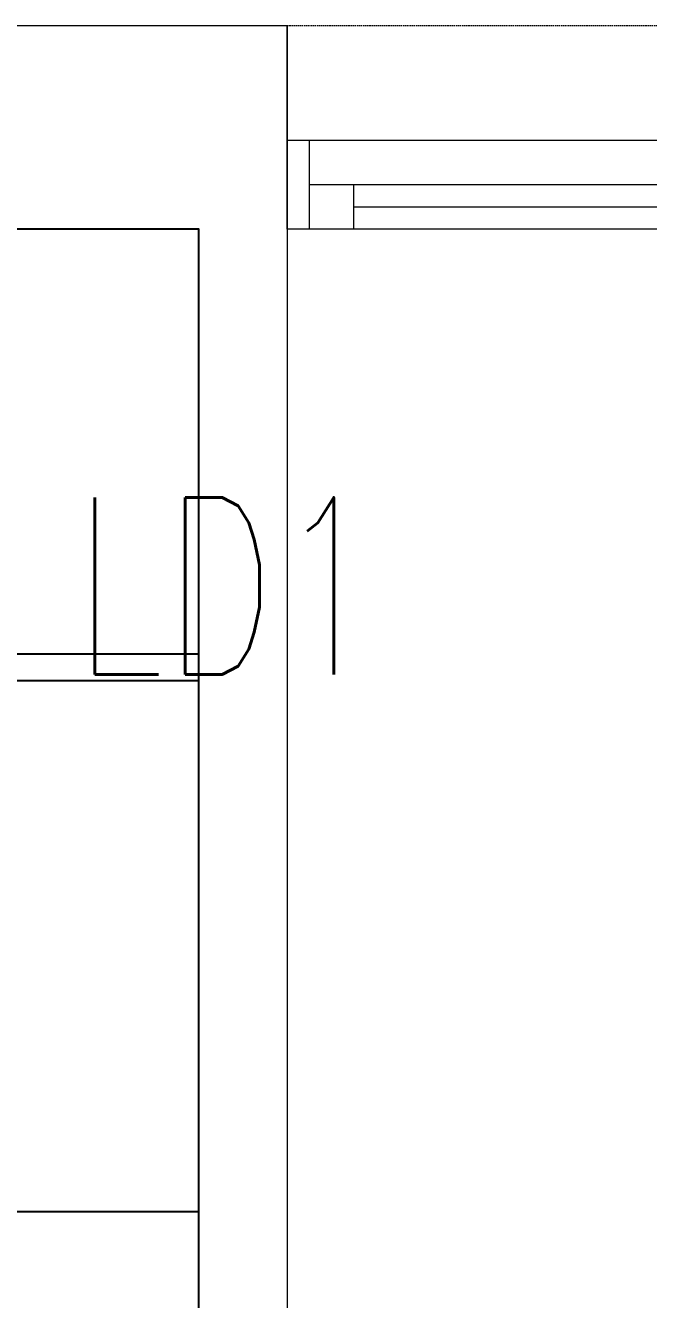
# Model space of a CAD drawing. Extents: x -12260 to 184725, y -29287 to 19916.
# Drawn here: x 32372 to 33076, y 7401 to 8840 of the extents above; entities that cross this region are included whole.
import ezdxf
from ezdxf.enums import TextEntityAlignment as Align

# ---------------------------------------------------------------- set-up
doc = ezdxf.new("R2010")
doc.units = 0
doc.header["$LTSCALE"] = 0.25
doc.linetypes.add('01-First Floor-FUR$0$HIDDEN', pattern=[9.525, 6.35, -3.175])
doc.linetypes.add('DASHDOT', pattern=[25.4, 12.7, -6.35, 0, -6.35])
for name, color, linetype, lineweight in [('01-First Floor-FUR$0$Aluminum', 251, 'Continuous', 5), ('01-First Floor-FUR$0$LOADING', 253, 'Continuous', 5), ('01-First Floor-FUR$0$Proj', 251, 'Continuous', 5), ('01-First Floor-FUR$0$Walls', 251, 'Continuous', 5), ('E-LITE-CIRC-NUMB', 6, 'Continuous', 25), ('E-LITE-CLNG', 150, 'Continuous', 35), ('E-LITE-CLNG-CNDT', 6, 'DASHDOT', 35), ('E-LITE-CTRL', 6, 'Continuous', 25), ('E-LITE-IDEN', 6, 'Continuous', 25)]:
    doc.layers.add(name, color=color, linetype=linetype, lineweight=lineweight)
doc.layers.add('01-First Floor-FUR$0$FALSE CEILING', color=251, linetype='Continuous')
doc.styles.add('DC_SIMPLEX', font='SIMPLEX.shx', dxfattribs={"width": 0.7})

# ---------------------------------------------------------------- blocks, each defined once
blk = doc.blocks.new('*U24')
blk.add_lwpolyline([(-300, 300), (-300, -300), (300, -300), (300, 300)], close=True)
blk.add_circle((0, 0), 45)
at = {"layer": 'E-LITE-CIRC-NUMB', "style": 'DC_SIMPLEX', "width": 0.7, "flags": 8}
blk.add_attdef('CIRCUIT', text='', height=200, rotation=0, dxfattribs=at).set_placement((-473.9, 300), align=Align.RIGHT)
at = {"layer": 'E-LITE-CTRL', "style": 'DC_SIMPLEX', "width": 0.7, "flags": 8}
blk.add_attdef('CONTROL', (1118.9, -935), '', height=200, rotation=360, dxfattribs=at)
at = {"layer": 'E-LITE-IDEN', "style": 'DC_SIMPLEX', "width": 0.7, "flags": 8}
blk.add_attdef('TYPE', (460.4, 457.6), '', height=200, rotation=360, dxfattribs=at)
blk = doc.blocks.new('01-First Floor-FUR')
at = {"layer": '01-First Floor-FUR$0$Aluminum'}
for p, q in [((34167.5, 8710), (32667.5, 8710)), ((32692.5, 8710), (32692.5, 8610)), ((34142.5, 8660), (32692.5, 8660)), ((32742.5, 8660), (32742.5, 8610)), ((32742.5, 8635), (34092.5, 8635)), ((34167.5, 8610), (32667.5, 8610))]:
    blk.add_line(p, q, dxfattribs=at)
at = {"layer": '01-First Floor-FUR$0$FALSE CEILING'}
blk.add_line((31565.6, 8130, -0.1), (32567.5, 8130, -0.1), dxfattribs=at)
at = {"layer": '01-First Floor-FUR$0$FALSE CEILING', "linetype": 'Continuous'}
for p, q in [((29315.6, 8100), (32567.5, 8100)), ((29315.6, 7500), (32567.5, 7500))]:
    blk.add_line(p, q, dxfattribs=at)
at = {"layer": '01-First Floor-FUR$0$FALSE CEILING'}
blk.add_lwpolyline([(29315.6, 5100), (32567.5, 5100), (32567.5, 8610), (29315.6, 8610)], close=True, dxfattribs=at)
at = {"layer": '01-First Floor-FUR$0$LOADING'}
blk.add_line((31565.6, 8130, -0.1), (32567.5, 8130, -0.1), dxfattribs=at)
at = {"layer": '01-First Floor-FUR$0$Proj', "linetype": '01-First Floor-FUR$0$HIDDEN'}
blk.add_line((32667.5, 8840), (34167.5, 8840), dxfattribs=at)
at = {"layer": '01-First Floor-FUR$0$Walls'}
for p, q in [((31446.4, 8840), (32667.5, 8840)), ((32667.5, 8840), (32667.5, 6615)), ((32667.5, 8610), (32667.5, 8840)), ((31446.4, 8610), (32567.5, 8610)), ((32567.5, 8610), (32567.5, 6615))]:
    blk.add_line(p, q, dxfattribs=at)

msp = doc.modelspace()

# ---------------------------------------------------------------- block references
at = {"layer": 'E-LITE-CLNG'}
ref = msp.add_blockref('*U24', (32032.6, 7802.3, -0.2), dxfattribs=dict(at, xscale=-1))
ref.add_attrib('TYPE', 'LD1', (32426.1, 8106.8, -0.2), dxfattribs={"layer": 'E-LITE-IDEN', "height": 200, "rotation": 0, "style": 'DC_SIMPLEX', "width": 0.7, "flags": 8})
at = {"layer": 'E-LITE-CLNG-CNDT'}
msp.add_blockref('01-First Floor-FUR', (0, 0), dxfattribs=at)

doc.saveas('drawing.dxf')
